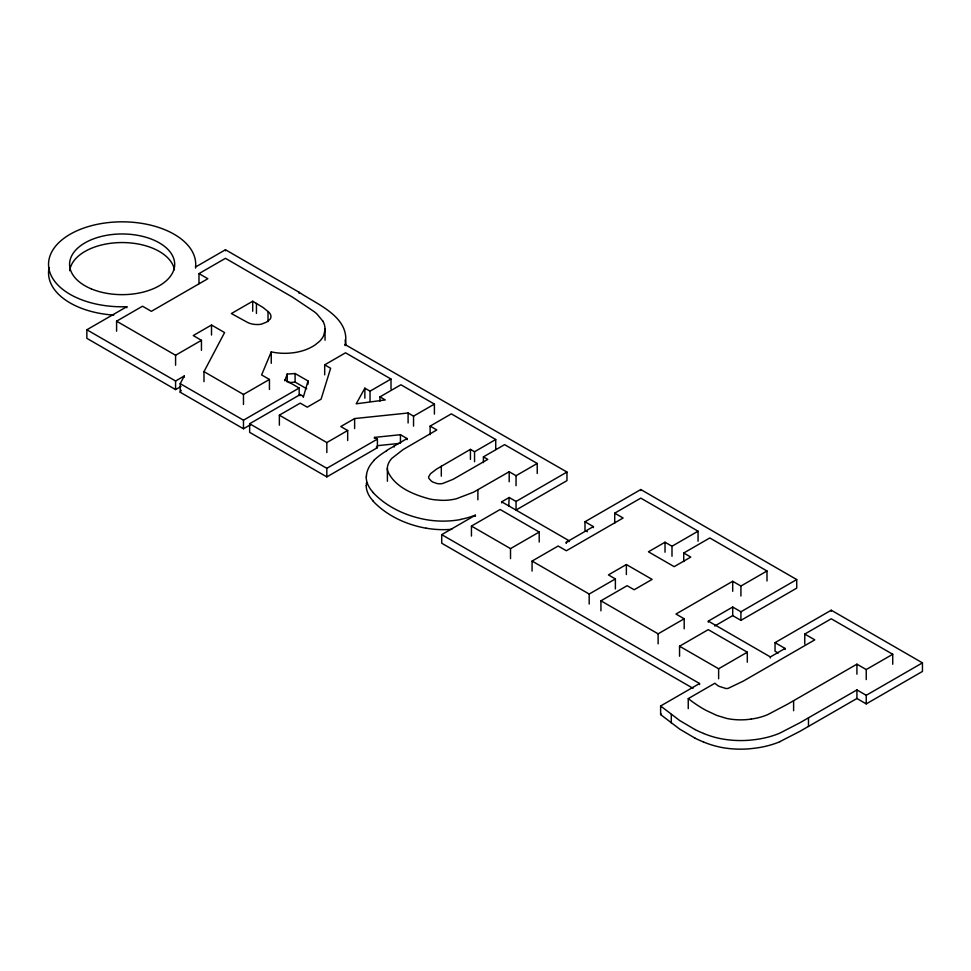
<?xml version="1.0" encoding="UTF-8"?>
<svg xmlns="http://www.w3.org/2000/svg" width="971" height="971" viewBox="0 0 971 971"><rect width="100%" height="100%" fill="white"/><g stroke="black" fill="none" stroke-linecap="round" stroke-linejoin="round"><path stroke-width="1.46" d="M366.37 476.967L366.504 474.989M366.37 485.549L366.504 483.57M303.268 397.37L308.013 380.96L295.099 373.507A61.452 35.478 0 0 1 287.21 374.017L284.806 380.814M322.942 321.219A45.249 26.132 0 0 1 325.018 329.885L323.756 335.335A39.593 22.855 0 0 1 319.605 341.27L315.247 344.839A47.3 27.309 0 0 1 311.509 347.108L309.312 348.225A39.301 22.697 0 0 1 292.793 352.837L288.63 353.201A37.311 21.544 0 0 1 271.249 351.878L261.612 374.927L269.44 379.455L269.44 389.468M250.445 424.752L243.478 428.769L180.205 392.235L180.205 383.654L184.247 375.995L175.581 380.996L86.856 329.764L86.856 338.345L175.581 389.577L180.994 386.446M180.205 392.235L181.213 390.33M203.983 381.652L203.983 371.638L224.58 332.568L211.508 325.018L193.241 335.565L201.458 340.311L201.458 350.325M391.01 389.055L391.01 379.042L370.036 391.155L364.865 388.169L356.223 403.815L385.256 399.943L379.952 396.872L379.952 401.169M374.175 460.266L372.063 462.682A59.692 34.471 0 0 0 366.468 474.989M495.732 449.524L495.732 439.511L474.552 451.746L470.437 449.367L436.634 469.042L430.517 473.714L428.672 476.785A9.018 5.207 0 0 0 428.891 478.387L431.342 481.094A17.988 10.39 0 0 0 433.066 482.15L437.035 483.534A8.569 4.952 0 0 0 440.057 483.776L440.676 483.752A9.989 5.765 0 0 0 442.582 483.522L453.154 479.298L487.782 459.38L483.412 456.868L483.412 462.584M407.08 439.608L407.08 438.54L388.861 449.148A171.005 98.726 0 0 0 386.422 450.702M86.856 329.764L126.813 306.702L126.813 307.771M195.559 268.081L195.559 267.013L225.454 249.741L299.129 292.283C317.566 304.724 351.32 317.371 345.021 345.591M116.593 331.196L116.593 321.183L142.519 306.217L151.367 311.327L207.83 278.726L198.982 273.616L198.982 283.629M198.982 273.616L225.454 258.322L292.732 297.272L314.41 311.825A103.861 59.959 0 0 1 316.947 313.985L322.93 321.219M252.703 301.241L231.365 313.548L247.714 322.518A27.103 15.645 0 0 0 248.734 322.955A14.189 8.193 0 0 0 257.655 324.532A10.875 6.275 0 0 0 261.721 324.047L266.624 322.081L270.047 319.241A11.385 6.566 0 0 0 270.933 316.862A14.14 8.156 0 0 0 268.749 312.164L263.25 307.613L252.703 301.241L252.703 311.254M116.593 321.183L175.581 355.252L201.458 340.311M203.983 371.638L243.478 394.444L269.44 379.455M345.542 344.22L345.021 344.523L566.967 472.052L566.967 480.633L516.05 510.03L516.05 501.449L566.967 472.052M324.69 374.855L324.69 364.841L345.542 352.801L391.01 379.042M180.205 383.654L243.478 420.188L299.177 388.036L299.177 395.549M374.466 438.479L374.466 437.411L377.403 439.098L377.403 447.68L326.826 476.895L249.644 432.338L249.644 423.744L300.233 394.542L303.268 396.302M279.369 425.177L279.369 415.163L300.233 403.123L307.249 407.177L321.073 399.19L330.638 368.276L324.69 364.841M379.952 396.872L400.914 384.771L434.401 404.106L434.401 414.119M434.401 404.106L413.549 416.146L408.099 413.003L354.621 418.562L340.785 426.548L347.679 430.517L347.679 440.531M279.369 415.163L326.826 442.558L347.679 430.517M249.644 423.744L326.826 468.313L377.403 439.098M430.129 434.68L430.129 426.099L451.321 413.864L495.732 439.511M483.412 456.868L504.604 444.633L537.23 463.47L537.23 473.484M430.129 426.099L436.804 429.959L403.074 449.585L391.847 458.361A39.168 22.612 0 0 0 387.308 468.35A30.332 17.514 0 0 0 387.623 470.971C394.627 487.199 413.719 494.725 429.728 498.985A45.018 25.986 0 0 0 434.365 499.762L441.878 500.344A34.106 19.687 0 0 0 456.152 498.827L473.411 492.261L509.192 471.748L516.05 475.705L537.23 463.47M693.015 688.305L441.72 543.226L441.72 534.645L475.365 515.213L475.365 516.293M501.691 502.893L501.691 501.813L509.192 497.492L516.05 501.449M471.445 536.077L471.445 526.064L500.138 509.496L539.208 532.047L539.208 542.061M508.719 506.34L509.192 497.492M471.445 526.064L510.515 548.615L539.208 532.047M587.382 531.72L584.991 530.336L584.991 521.755L640.787 489.53L796.718 579.566L796.718 588.147L740.922 620.36L732.704 615.614L714.741 625.992M614.716 523.175L614.716 513.161L640.787 498.123L698.064 531.186L698.064 541.199M532.084 571.082L532.084 561.068L558.143 546.018L566.36 550.763L623.103 518.004L614.716 513.161M568.933 541.709L568.933 540.641L566.311 542.146L566.311 543.226M593.366 527.666L593.366 526.585L566.36 542.182L566.36 543.25M600.928 610.832L600.928 600.818L627.12 585.695L634.172 589.761L652.111 579.396L626.368 564.539L608.416 574.893L615.383 578.922L615.383 588.924M698.064 531.186L671.993 546.236L665.026 542.219L648.434 551.795L674.177 566.663L690.782 557.075L683.73 553.009L683.73 561.59M532.084 561.068L589.191 594.046L615.383 578.922M683.73 553.009L709.801 537.958L766.993 570.984L766.993 580.998M766.993 570.984L740.922 586.035L732.704 581.289L675.974 614.036L684.191 618.782L684.191 628.795M600.928 600.818L658.12 633.832L684.191 618.782M708.32 622.18L708.32 621.112L732.704 607.033L740.922 611.779L796.718 579.566M679.554 656.226L679.554 646.213L708.247 629.645L747.306 652.196L747.306 662.21M679.554 646.213L718.625 668.764L747.306 652.196M694.945 738.106L679.724 729.136L660.62 714.571L660.62 705.99L699.557 683.511L699.557 684.579M778.172 653.034L775.04 651.225L775.04 642.644L831.249 610.201L922.45 662.853L922.45 671.434L866.241 703.89L856.92 698.501L799.983 731.297L779.798 741.674M660.62 714.571L661.421 714.11M804.765 644.076L804.765 634.063L831.249 618.782L892.725 654.272L892.725 664.273M708.32 621.112L770.355 656.93L785.066 648.434L785.066 649.514M751.214 719.074A44.763 25.841 0 0 0 767.855 714.559L787.323 704.315L856.92 664.176L866.241 669.553L892.725 654.272M703.599 733.457A73.917 42.675 0 0 0 714.838 737.305L717.023 737.839A59.11 34.131 0 0 0 721.247 738.749A62.569 36.121 0 0 0 749.782 740.193L755.317 739.586A65.7 37.93 0 0 0 779.847 733.129L799.983 722.715L856.92 689.92L866.241 695.297L922.45 662.853M460.946 519.327L464.441 518.55A70.98 40.976 0 0 0 475.353 515.2M751.226 719.086L747.087 719.572A41.28 23.838 0 0 1 726.526 718.406L716.792 715.409L706.172 710.444A129.701 74.888 0 0 1 702.98 708.66A151.646 87.548 0 0 1 688.293 698.598M374.466 437.411L400.44 434.705L407.08 438.54M377.355 445.689L399.008 443.444M426.051 528.212C406.412 524.68 387.065 515.892 373.204 501.291M703.574 733.469L698.829 731.406A113.959 65.797 0 0 1 694.945 729.524M703.574 742.05L698.829 739.987A113.959 65.797 0 0 1 694.945 738.106M694.945 729.524L679.724 720.555L660.62 705.99M804.765 634.063L814.79 639.853L743.07 681.229L728.129 688.354A5.996 3.459 0 0 1 725.956 688.524L718.88 686.266A27.71 15.997 0 0 1 714.911 683.232L688.245 698.622L688.245 708.636M584.991 521.755L593.366 526.585M775.04 642.644L785.066 648.434M288.69 382.538A61.452 35.478 0 0 0 295.099 382.089L306.727 388.801M501.691 501.813L568.933 540.641M284.806 379.746L299.177 388.036M376.311 447.048L377.403 447.68M441.72 534.645L699.557 683.511M373.204 492.71C387.065 507.311 406.412 516.099 426.051 519.631A57.435 33.16 0 0 0 461.019 519.461M345.142 339.911L346.04 345.494M866.241 669.553L866.241 679.566M866.241 695.297L866.241 703.89M856.92 664.176L856.92 674.19M856.92 689.92L856.92 698.501M831.249 610.201L831.249 611.269M808.479 717.885L808.479 726.466M793.61 700.722L793.61 710.736M770.355 656.93L770.355 657.998M740.922 586.035L740.922 596.048M740.922 611.779L740.922 620.36M732.704 581.289L732.704 591.303M732.704 607.033L732.704 615.614M718.625 668.764L718.625 678.778M671.993 546.236L671.993 556.249M671.301 714.389L671.301 722.97M665.026 542.219L665.026 552.22M658.12 633.832L658.12 643.846M640.787 489.53L640.787 490.61M626.368 564.539L626.368 574.553M589.191 594.046L589.191 604.047M516.05 475.705L516.05 485.718M510.515 548.615L510.515 558.628M509.192 471.748L509.192 481.762M477.878 489.821L477.878 499.834M474.552 451.746L474.552 461.759M470.437 449.367L470.437 459.38M441.307 466.189L441.307 476.203M413.549 416.146L413.549 426.16M408.099 413.003L408.099 423.004M400.44 434.705L400.44 443.286M394.165 445.992L394.165 447.061M387.405 468.35L387.405 481.228M370.036 391.155L370.036 401.169M364.865 388.169L364.865 398.183M354.621 418.562L354.621 428.575M326.826 442.558L326.826 452.571M326.826 468.313L326.826 476.895M325.03 328.781L325.03 340.226M308.013 380.96L308.013 384.176M300.233 394.542L300.233 395.622M299.129 292.283L299.129 293.351M295.099 373.507L295.099 382.089M287.21 374.005L287.21 382.052M271.249 351.866L271.249 363.312M268.02 311.557L268.02 321.571M256.441 303.401L256.441 313.415M243.478 394.444L243.478 404.458M243.478 420.188L243.478 428.769M225.454 249.741L225.454 250.821M211.508 325.018L211.508 335.031M184.247 375.995L184.247 377.064M175.581 355.252L175.581 365.254M175.581 380.996L175.581 389.577M69.706 270.727A52.555 30.344 0 0 1 121.29 242.556A52.555 30.344 0 0 1 174.404 269.756M779.847 741.71A65.7 37.93 0 0 1 755.304 748.143L749.782 748.775A62.569 36.121 0 0 1 721.222 747.379A59.11 34.131 0 0 1 717.023 746.42L714.862 745.874A73.917 42.675 0 0 1 703.599 742.038M451.831 529.292A57.435 33.16 0 0 1 426.087 528.151M373.386 501.23A57.726 33.33 0 0 1 366.164 485.549M366.468 483.57A59.692 34.471 0 0 1 366.625 482.514M113.741 315.09A73.578 42.481 0 0 1 49.084 267.753M126.813 306.702A73.578 42.481 0 0 1 48.562 265.204A73.578 42.481 0 0 1 123.693 221.837A73.578 42.481 0 0 1 195.559 267.013M374.041 460.218A92.233 53.247 0 0 1 386.604 450.799M373.386 492.649A57.726 33.33 0 0 1 366.164 476.967M91.286 288.873A52.555 30.344 0 0 0 174.404 267.438A52.555 30.344 0 0 0 100.693 236.608A52.555 30.344 0 0 0 91.286 288.873"/></g></svg>
